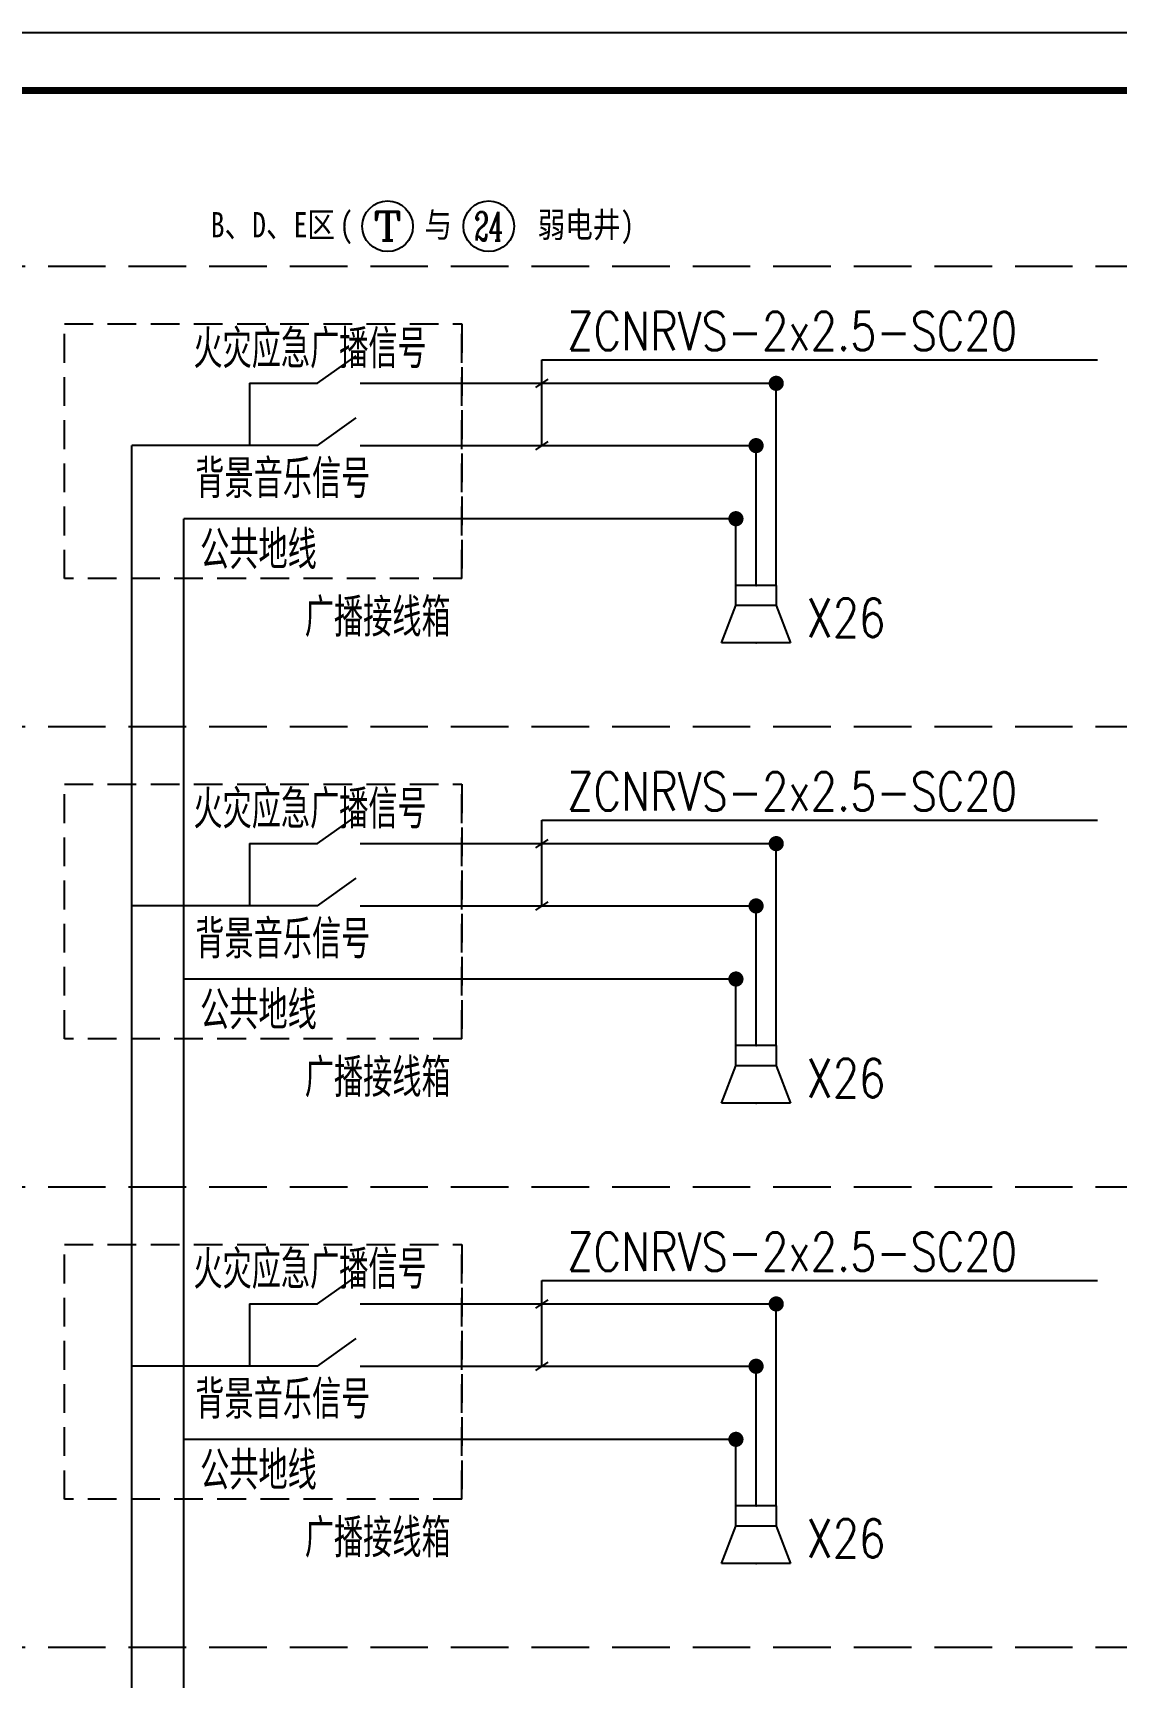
# Model space of a CAD drawing. Extents: x 913510 to 997610, y -270398 to 254224.
# Drawn here: x 965346 to 984165, y -39332 to -10757 of the extents above; entities that cross this region are included whole.
import ezdxf
from ezdxf.enums import TextEntityAlignment as Align

# ---------------------------------------------------------------- set-up
doc = ezdxf.new("R2010")
doc.units = 0
doc.header["$LTSCALE"] = 1000
doc.header["$MEASUREMENT"] = 0
doc.linetypes.add('DASH', pattern=[0.35, 0.25, -0.1])
doc.linetypes.add('DASHED', pattern=[0.75, 0.5, -0.25])
for name, color, linetype in [('00-WIRE-4', 6, 'Continuous'), ('AXIS', 3, 'Continuous'), ('AXIS_TEXT', 7, 'Continuous'), ('EQUIP-通讯', 3, 'Continuous'), ('KUANG', 8, 'Continuous'), ('WIRE-照明', 6, 'Continuous'), ('图例', 1, 'Continuous'), ('图框', 139, 'Continuous'), ('电气-文字', 4, 'Continuous'), ('电气-设备标注', 4, 'Continuous'), ('线路', 6, 'Continuous')]:
    doc.layers.add(name, color=color, linetype=linetype)
doc.styles.add('_TCH_AXIS', font='COMPLEX', dxfattribs={"bigfont": 'GBCBIG'})
doc.styles.add('COMPLEX', font='COMPLEX')
doc.styles.add('cyq', font='SIMPLEX.shx', dxfattribs={"width": 0.7, "height": 300, "bigfont": 'china3.shx'})
doc.styles.get("Standard").update_dxf_attribs({"font": 'simhei.ttf'})
doc.styles.add('标题大', font='simhei.ttf')

# ---------------------------------------------------------------- blocks, each defined once
blk = doc.blocks.new('$equip$00001366')
for p, q in [((0.35, 0.35), (1, 0.6)), ((1, 0.6), (1, -0.6)), ((0, 0.35), (0, -0.35)), ((0, 0.35), (0.35, 0.35)), ((0.35, 0.35), (0.35, -0.35)), ((0.35, -0.35), (0, -0.35)), ((1, -0.6), (0.35, -0.35))]:
    blk.add_line(p, q)
for p in [(0.35, 0.35), (0, 0), (1, 0), (0.35, -0.35)]:
    blk.add_point(p)
at = {"flags": 9}
blk.add_attdef('A', (0, 0), '', height=0.00002, dxfattribs=at)
blk = doc.blocks.new('_AXISO')
blk.add_circle((0, 0), 0.5)
at = {"layer": 'AXIS_TEXT', "style": 'COMPLEX', "width": 1.041667}
blk.add_attdef('A', text='', height=0.56, dxfattribs=at).set_placement((-0.25, -0.28), (0.25, -0.28), align=Align.FIT)
blk = doc.blocks.new('TJAD_TK_A1')
at = {"layer": '图框', "color": 0}
blk.add_line((1341.38, 950.45), (500.38, 950.45), dxfattribs=at)
at = {"layer": '图框', "color": 0, "const_width": 1.2}
blk.add_lwpolyline([(1331.38, 940.45), (525.38, 940.45), (525.38, 366.45), (1331.38, 366.45)], close=True, dxfattribs=at)

msp = doc.modelspace()

# ---------------------------------------------------------------- linework, layer by layer
at = {"layer": '00-WIRE-4'}
for p, q in [((970292, -16847), (970965, -16367)), ((969107, -16847), (969107, -17930)), ((969107, -16847), (970292, -16847)), ((971034, -16847), (978261, -16847)), ((970292, -17930), (970965, -17449)), ((967065, -57427), (967065, -17930)), ((970292, -17930), (967065, -17930)), ((971034, -17930), (977911, -17930)), ((977911, -20358), (977911, -17930)), ((967966, -58696), (967966, -19200)), ((977561, -19200), (967966, -19200)), ((977561, -20358), (977561, -19200)), ((970292, -24847), (970965, -24367)), ((969107, -24847), (969107, -25930)), ((969107, -24847), (970292, -24847)), ((971034, -24847), (978261, -24847)), ((970292, -25930), (970965, -25449)), ((970292, -25930), (967065, -25930)), ((971034, -25930), (977911, -25930)), ((977911, -28358), (977911, -25930)), ((977561, -27200), (967966, -27200)), ((977561, -28358), (977561, -27200)), ((970292, -32847), (970965, -32367)), ((969107, -32847), (969107, -33930)), ((969107, -32847), (970292, -32847)), ((971034, -32847), (978261, -32847)), ((970292, -33930), (970965, -33449)), ((970292, -33930), (967065, -33930)), ((971034, -33930), (977911, -33930)), ((977911, -36358), (977911, -33930)), ((977561, -35200), (967966, -35200)), ((977561, -36358), (977561, -35200))]:
    msp.add_line(p, q, dxfattribs=at)
at = {"layer": 'KUANG', "color": 3, "linetype": 'DASHED'}
for p, q in [((972799, -20239, -7733), (972799, -15815, -7733)), ((972799, -28239, -7733), (972799, -23815, -7733)), ((972799, -36239, -7733), (972799, -31815, -7733))]:
    msp.add_line(p, q, dxfattribs=at)
at = {"layer": 'KUANG', "color": 3, "linetype": 'DASHED', "elevation": -7733}
for points in [[(965893, -15815), (972799, -15815), (972799, -20239), (965893, -20239)], [(965893, -23815), (972799, -23815), (972799, -28239), (965893, -28239)], [(965893, -31815), (972799, -31815), (972799, -36239), (965893, -36239)]]:
    msp.add_lwpolyline(points, close=True, dxfattribs=at)
at = {"layer": 'WIRE-照明', "linetype": 'Continuous'}
for p, q in [((978261, -20358), (978261, -16847)), ((978261, -28358), (978261, -24847)), ((978261, -36358), (978261, -32847))]:
    msp.add_line(p, q, dxfattribs=at)
at = {"layer": '图例', "color": 3, "const_width": 131}
for points, elevation in [([(978327, -16847, -1), (978194, -16847, -1)], -7733), ([(977977, -17930, -1), (977844, -17930, -1)], -9855), ([(977627, -19200, -1), (977494, -19200, -1)], -9855), ([(978327, -24847, -1), (978194, -24847, -1)], -7733), ([(977977, -25930, -1), (977844, -25930, -1)], -9855), ([(977627, -27200, -1), (977494, -27200, -1)], -9855), ([(978327, -32847, -1), (978194, -32847, -1)], -7733), ([(977977, -33930, -1), (977844, -33930, -1)], -9855), ([(977627, -35200, -1), (977494, -35200, -1)], -9855)]:
    msp.add_lwpolyline(points, format="xyb", close=True, dxfattribs=dict(at, elevation=elevation))
at = {"layer": '电气-文字'}
for p, q in [((974187, -17930, -7733), (974187, -16441, -7733)), ((974187, -16441, -7733), (983843, -16441, -7733)), ((974294, -16773, -7733), (974081, -16921, -7733)), ((974294, -17856, -7733), (974081, -18004, -7733)), ((974187, -25930, -7733), (974187, -24441, -7733)), ((974187, -24441, -7733), (983843, -24441, -7733)), ((974294, -24773, -7733), (974081, -24921, -7733)), ((974294, -25856, -7733), (974081, -26004, -7733)), ((974187, -33930, -7733), (974187, -32441, -7733)), ((974187, -32441, -7733), (983843, -32441, -7733)), ((974294, -32773, -7733), (974081, -32921, -7733)), ((974294, -33856, -7733), (974081, -34004, -7733))]:
    msp.add_line(p, q, dxfattribs=at)
at = {"layer": '线路', "color": 0, "linetype": 'DASH', "ltscale": 4}
for p, q in [((987610, -14815, 132), (916010, -14815, 132)), ((987610, -22815, 132), (916010, -22815, 132)), ((987610, -30815, 132), (916010, -30815, 132)), ((987610, -38815, 132), (916010, -38815, 132))]:
    msp.add_line(p, q, dxfattribs=at)

# ---------------------------------------------------------------- block references
at = {"layer": 'AXIS'}
ref = msp.add_blockref('_AXISO', (971509, -14118, -264), dxfattribs=dict(at, xscale=880, yscale=880, zscale=880))
ref.add_attrib('A', 'T', dxfattribs={"layer": 'AXIS_TEXT', "height": 498, "style": '_TCH_AXIS', "width": 1.4}).set_placement((971260, -14367, -264), (971758, -14367, -264), align=Align.FIT)
ref = msp.add_blockref('_AXISO', (973267, -14118, -264), dxfattribs=dict(at, xscale=880, yscale=880, zscale=880))
ref.add_attrib('A', '24', dxfattribs={"layer": 'AXIS_TEXT', "height": 497.8, "style": '_TCH_AXIS', "width": 0.583333}).set_placement((973018, -14367, -264), (973516, -14367, -264), align=Align.FIT)
at = {"layer": 'EQUIP-通讯', "xscale": 1000, "yscale": 1000, "zscale": 1000, "rotation": 270}
for p in [(977911, -20358, -9855), (977911, -28358, -9855), (977911, -36358, -9855)]:
    msp.add_blockref('$equip$00001366', p, dxfattribs=at)
at = {"layer": '图框', "xscale": 100, "yscale": 100, "zscale": 100}
msp.add_blockref('TJAD_TK_A1', (863472, -105802), dxfattribs=at)

# ---------------------------------------------------------------- texts
at = {"layer": '电气-文字', "style": 'cyq', "width": 0.8}
for s, height, p in [('ZCNRVS-2x2.5-SC20', 666.67, (974630, -16272, -7733)), ('火灾应急广播信号', 666.7, (968135, -16582, -7733)), ('背景音乐信号', 666.7, (968168, -18840, -7733)), ('公共地线', 666.7, (968252, -20076, -7733)), ('广播接线箱', 666.7, (970070, -21249, -7733)), ('X26', 666.7, (978785, -21256, -7733)), ('ZCNRVS-2x2.5-SC20', 666.67, (974630, -24272, -7733)), ('火灾应急广播信号', 666.7, (968135, -24582, -7733)), ('背景音乐信号', 666.7, (968168, -26840, -7733)), ('公共地线', 666.7, (968252, -28076, -7733)), ('广播接线箱', 666.7, (970070, -29249, -7733)), ('X26', 666.7, (978785, -29256, -7733)), ('ZCNRVS-2x2.5-SC20', 666.67, (974630, -32272, -7733)), ('火灾应急广播信号', 666.7, (968135, -32582, -7733)), ('背景音乐信号', 666.7, (968168, -34840, -7733)), ('公共地线', 666.7, (968252, -36076, -7733)), ('广播接线箱', 666.7, (970070, -37249, -7733)), ('X26', 666.7, (978785, -37256, -7733))]:
    msp.add_text(s, height=height, dxfattribs=at).set_placement(p)
at = {"layer": '电气-设备标注', "color": 4, "style": '标题大', "width": 0.8}
for s, p in [('B、D、E区', (969516, -14311, -264)), ('(', (970790, -14311, -264)), ('与', (972388, -14311, -264)), ('弱电井)', (974954, -14311, -264))]:
    msp.add_text(s, height=440, dxfattribs=at).set_placement(p, align=Align.CENTER)

doc.saveas('drawing.dxf')
